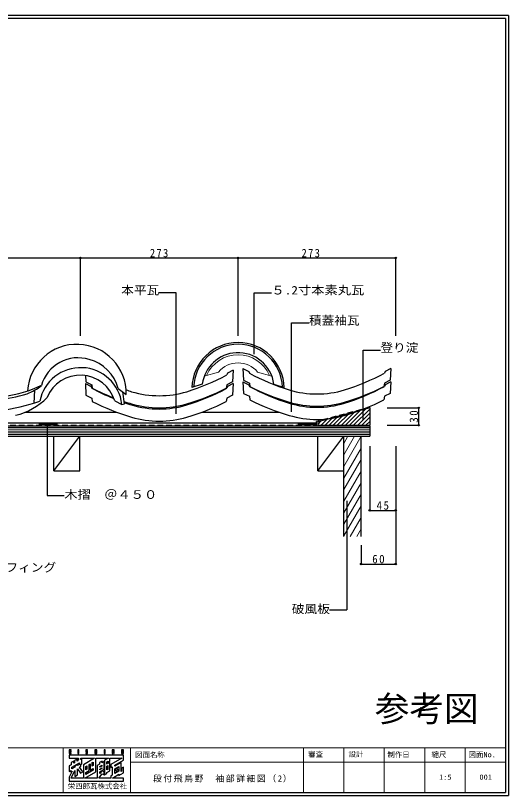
# Model space of a CAD drawing. Units: millimetres, scale not verified. Extents: x -1898 to 2142, y -2692 to 1538.
# Drawn here: x 1288 to 2142, y -2692 to -1342 of the extents above; entities that cross this region are included whole.
import ezdxf
from ezdxf.enums import TextEntityAlignment as Align

# ---------------------------------------------------------------- set-up
doc = ezdxf.new("R2010")
doc.units = ezdxf.units.MM
doc.header["$LTSCALE"] = 5
doc.header["$PDMODE"] = 32
doc.header["$PDSIZE"] = 2.5
doc.linetypes.add('DASHED2', pattern=[3, 2, -1])
doc.layers.add('0-A', color=2, linetype='Continuous', lineweight=25)
doc.styles.add('ＭＳ ゴシック', font='')
doc.styles.get('ＭＳ ゴシック').set_extended_font_data('MS Gothic')

msp = doc.modelspace()

# ---------------------------------------------------------------- linework, layer by layer
at = {"layer": '0-A', "color": 7}
for p, q in [((2141.806, -1341.853), (151.807, -1341.853)), ((2141.806, -1341.853), (2141.806, -2691.853)), ((1304.663, -2028.492), (1463.315, -2028.492)), ((1610.811, -2028.492), (1744.784, -2028.492)), ((423.784, -2046.936), (1778.261, -2046.936)), ((1457.523, -2615.193), (1456.796, -2615.193)), ((1457.523, -2614.399), (1457.523, -2615.193)), ((1473.795, -2617.972), (1473.002, -2617.972)), ((1473.795, -2614.399), (1473.795, -2617.972)), ((1389.261, -2632.37), (1384.564, -2634.97)), ((1389.261, -2636.072), (1389.261, -2632.37)), ((1394.751, -2632.824), (1394.751, -2629.084)), ((1395.747, -2632.281), (1394.751, -2632.824)), ((1397.066, -2627.298), (1395.747, -2632.281)), ((1427.427, -2650.846), (1427.427, -2627.298)), ((1448.349, -2632.367), (1446.213, -2637.758)), ((1446.213, -2633.633), (1448.349, -2632.367)), ((1451.57, -2632.788), (1451.57, -2627.232)), ((1390.65, -2642.924), (1385.822, -2645.764)), ((1385.822, -2645.764), (1385.822, -2643.107)), ((1390.254, -2635.434), (1389.261, -2636.072)), ((1395.148, -2638.437), (1390.65, -2641.095)), ((1390.65, -2641.095), (1390.65, -2642.924)), ((1398.654, -2638.146), (1395.148, -2640.277)), ((1395.148, -2640.277), (1395.148, -2638.437)), ((1409.965, -2647.681), (1409.965, -2641.652)), ((1417.174, -2637.484), (1417.306, -2648.001)), ((1421.077, -2641.128), (1421.077, -2635.169)), ((1422.664, -2640.263), (1421.077, -2641.128)), ((1437.878, -2632.503), (1433.711, -2634.905)), ((1437.614, -2640.99), (1434.174, -2643.095)), ((1434.174, -2643.095), (1434.174, -2641.783)), ((1437.614, -2645.422), (1434.174, -2647.486)), ((1437.878, -2635.206), (1437.878, -2632.503)), ((1441.45, -2633.185), (1437.878, -2635.206)), ((1446.213, -2637.758), (1446.213, -2633.633)), ((1446.279, -2647.873), (1446.279, -2641.188)), ((1449.071, -2636.536), (1451.57, -2632.788)), ((1451.57, -2635.037), (1449.071, -2636.536)), ((1453.29, -2638.079), (1453.29, -2643.636)), ((1466.85, -2641.735), (1466.85, -2649.655)), ((1386.35, -2649.985), (1381.191, -2660.569)), ((1383.969, -2651.64), (1386.35, -2649.985)), ((1390.848, -2659.114), (1395.346, -2656.468)), ((1408.239, -2661.958), (1427.427, -2650.846)), ((1411.817, -2646.612), (1409.965, -2647.681)), ((1422.664, -2648.134), (1409.965, -2655.647)), ((1409.965, -2652.367), (1415.587, -2648.994)), ((1409.965, -2655.647), (1409.965, -2652.367)), ((1432.499, -2661.958), (1438.209, -2654.417)), ((1434.174, -2647.486), (1434.174, -2646.216)), ((1437.65, -2649.341), (1434.174, -2654.129)), ((1434.174, -2654.129), (1434.174, -2650.846)), ((1441.45, -2651.309), (1437.65, -2649.341)), ((1438.209, -2654.417), (1441.384, -2656.468)), ((1441.45, -2656.468), (1441.45, -2651.309)), ((1447.866, -2647.037), (1446.279, -2647.873)), ((1466.85, -2649.655), (1460.041, -2653.892)), ((1462.682, -2650.714), (1466.189, -2648.729)), ((1429.477, -2661.958), (1408.239, -2661.958)), ((1453.356, -2661.958), (1432.499, -2661.958)), ((1475.052, -2661.958), (1456.052, -2661.958)), ((151.807, -2691.853), (2141.806, -2691.853))]:
    msp.add_line(p, q, dxfattribs=at)
at = {"layer": '0-A'}
for p, q in [((2136.806, -1346.853), (156.806, -1346.853)), ((2136.806, -1346.853), (2136.806, -2686.853)), ((1665.063, -1955.917), (1664.063, -1975.917)), ((1682.063, -1952.917), (1683.063, -1972.917)), ((1938.063, -1952.917), (1937.063, -1972.917)), ((1409.52, -1965.071), (1410.063, -1975.917)), ((1692.063, -1957.917), (1693.063, -1960.917)), ((1409.063, -1978.917), (1410.063, -1998.917)), ((1419.063, -1980.938), (1420.063, -1983.938)), ((1611.563, -1979.958), (1593.563, -1985.957)), ((1665.063, -1978.917), (1664.063, -1998.917)), ((1682.063, -1975.917), (1683.063, -1995.917)), ((1735.563, -1979.958), (1753.563, -1985.957)), ((1938.063, -1975.917), (1937.063, -1995.917)), ((1321.074, -1990.546), (1319.805, -2012.735)), ((1465.792, -1987.539), (1479.952, -1997.641)), ((1476.975, -2014.244), (1474.072, -1993.446)), ((1459.832, -2008.66), (1472.366, -2014.917)), ((1472.366, -2014.917), (1476.975, -2014.244)), ((156.806, -2686.853), (2136.806, -2686.853))]:
    msp.add_line(p, q, dxfattribs=at)
at = {"layer": '0-A', "color": 6}
for p, q in [((1127.563, -1761.486), (1400.563, -1761.486)), ((1400.563, -1896.485), (1400.563, -1761.486)), ((1400.563, -1761.486), (1673.563, -1761.486)), ((1946.563, -1896.485), (1946.563, -1761.486)), ((1566.122, -1821.528), (1536.122, -1821.528)), ((1566.122, -2031.098), (1566.122, -1821.528)), ((1701.328, -1821.528), (1731.328, -1821.528)), ((1701.328, -1928.003), (1701.328, -1821.528)), ((1766.156, -1873.92), (1796.156, -1873.92)), ((1766.156, -2027.762), (1766.156, -1873.92)), ((1889.98, -1921.01), (1919.98, -1921.01)), ((1889.98, -2042.17), (1889.98, -1921.01)), ((1932.052, -2021.009), (1986.497, -2021.009)), ((1986.497, -2051.009), (1986.497, -2021.009)), ((1342.574, -2048.841), (1342.574, -2172.912)), ((1932.052, -2051.009), (1986.497, -2051.009)), ((1946.563, -2087.474), (1946.563, -2291.274)), ((1342.574, -2172.912), (1372.574, -2172.912)), ((1861.649, -2181.668), (1861.649, -2370.869)), ((1831.649, -2370.869), (1861.649, -2370.869))]:
    msp.add_line(p, q, dxfattribs=at)
at = {"layer": '0-A', "color": 4, "lineweight": 9}
for p, q in [((1615.057, -1965.951), (1639.796, -1958.957)), ((1732.07, -1965.951), (1707.33, -1958.957)), ((1866.678, -2051.009), (1894.891, -2022.797)), ((1873.749, -2051.009), (1901.563, -2023.195)), ((1824.252, -2051.009), (1836.935, -2038.326)), ((1831.323, -2051.009), (1846.594, -2035.738)), ((1838.394, -2051.009), (1856.253, -2033.149)), ((1845.465, -2051.009), (1865.912, -2030.561)), ((1852.536, -2051.009), (1875.572, -2027.973)), ((1859.607, -2051.009), (1885.231, -2025.385)), ((1880.82, -2051.009), (1901.563, -2030.267)), ((1887.892, -2051.009), (1901.563, -2037.338)), ((1811.563, -2049.555), (1817.616, -2043.502)), ((1817.181, -2051.009), (1827.275, -2040.914)), ((1894.963, -2051.009), (1901.563, -2044.409)), ((423.784, -2055.081), (1901.563, -2055.081)), ((423.784, -2058.081), (1901.563, -2058.081)), ((423.784, -2061.081), (1901.563, -2061.081)), ((423.784, -2064.081), (1901.563, -2064.081)), ((423.784, -2067.081), (1901.563, -2067.081)), ((1856.563, -2082.437), (1863.697, -2070.081)), ((1856.563, -2102.437), (1875.244, -2070.081)), ((1856.563, -2122.437), (1886.791, -2070.081)), ((1856.563, -2142.437), (1886.563, -2090.476)), ((1856.563, -2162.437), (1886.563, -2110.476)), ((1856.563, -2182.437), (1886.563, -2130.476)), ((1856.563, -2202.437), (1886.563, -2150.476)), ((1856.563, -2222.437), (1886.563, -2170.476)), ((1856.563, -2242.437), (1886.563, -2190.476)), ((1867.417, -2243.637), (1886.563, -2210.476)), ((1878.964, -2243.637), (1886.563, -2230.476)), ((156.806, -2609.493), (2136.806, -2609.493)), ((1370.464, -2686.853), (1370.464, -2609.493)), ((1487.028, -2609.493), (1487.028, -2686.853)), ((1786.806, -2609.493), (1786.806, -2686.853)), ((1856.806, -2609.493), (1856.806, -2686.853)), ((1926.806, -2609.493), (1926.806, -2686.853)), ((1996.806, -2609.493), (1996.806, -2686.853)), ((2066.806, -2609.493), (2066.806, -2686.853)), ((1487.028, -2634.502), (2136.806, -2634.502))]:
    msp.add_line(p, q, dxfattribs=at)
at = {"layer": '0-A', "color": 6, "linetype": 'DASHED2'}
for p, q in [((1901.563, -2019.973), (1809.338, -2044.685)), ((423.784, -2051.009), (1809.338, -2051.009)), ((1809.338, -2051.009), (1809.338, -2044.685))]:
    msp.add_line(p, q, dxfattribs=at)
at = {"layer": '0-A', "color": 3}
for p, q in [((1901.563, -2021.009), (1811.563, -2045.124)), ((1901.563, -2021.009), (1901.563, -2051.009)), ((1329.563, -2049.936), (1359.563, -2046.936)), ((1778.261, -2049.936), (1778.261, -2046.936)), ((1811.563, -2045.124), (1811.563, -2051.009)), ((1811.563, -2051.009), (1901.563, -2051.009)), ((423.784, -2052.081), (1901.563, -2052.081)), ((1901.563, -2052.081), (1901.563, -2070.081)), ((423.784, -2070.081), (1901.563, -2070.081)), ((1354.564, -2130.081), (1399.564, -2070.081)), ((1354.564, -2130.081), (1354.564, -2070.081)), ((1811.563, -2130.081), (1856.563, -2070.081)), ((1811.563, -2130.081), (1811.563, -2070.081)), ((1856.563, -2243.637), (1856.563, -2070.081)), ((1886.563, -2243.637), (1886.563, -2070.081)), ((1811.563, -2130.081), (1856.563, -2130.081))]:
    msp.add_line(p, q, dxfattribs=at)
at = {"layer": '0-A', "color": 6}
for points in [[(1673.563, -1896.485), (1673.563, -1761.486), (1946.563, -1761.486)], [(1901.563, -2087.474), (1901.563, -2198.398), (1946.563, -2198.398)], [(1886.563, -2258.487), (1886.563, -2291.274), (1946.563, -2291.274)]]:
    msp.add_lwpolyline(points, dxfattribs=at)
at = {"layer": '0-A'}
for points in [[(1665.063, -1955.917), (1655.063, -1960.917), (1654.063, -1963.917)], [(1682.063, -1952.917), (1692.063, -1957.917), (1693.063, -1960.917)], [(1938.063, -1952.917), (1928.063, -1957.917), (1927.063, -1960.917)], [(1409.063, -1978.917), (1419.063, -1983.917), (1420.063, -1986.917)], [(1410.063, -1975.917), (1420.063, -1980.917), (1421.063, -1986.917)], [(1664.063, -1975.917), (1654.063, -1980.917), (1653.063, -1986.917)], [(1665.063, -1978.917), (1655.063, -1983.917), (1654.063, -1986.917)], [(1682.063, -1975.917), (1692.063, -1980.917), (1693.063, -1983.917)], [(1683.063, -1972.917), (1693.063, -1977.917), (1694.063, -1983.917)], [(1937.063, -1972.917), (1927.063, -1977.917), (1926.063, -1983.917)], [(1938.063, -1975.917), (1928.063, -1980.917), (1927.063, -1983.917)], [(1683.063, -1995.917), (1693.063, -2000.917), (1694.063, -2006.916)], [(1937.063, -1995.917), (1927.063, -2000.917), (1926.063, -2006.916)], [(1410.063, -1998.917), (1420.063, -2003.917), (1421.063, -2009.916)], [(1664.063, -1998.917), (1654.063, -2003.917), (1653.063, -2009.916)]]:
    msp.add_lwpolyline(points, dxfattribs=at)
at = {"layer": '0-A', "color": 3}
msp.add_lwpolyline([(1329.563, -2049.936), (1329.563, -2046.936), (1359.563, -2046.936), (1359.563, -2049.936)], close=True, dxfattribs=at)
for points in [[(1778.261, -2046.936), (1808.262, -2046.936), (1808.262, -2049.936), (1778.261, -2049.936), (1808.262, -2046.936)], [(1354.564, -2130.081), (1399.564, -2130.081), (1399.564, -2070.081)]]:
    msp.add_lwpolyline(points, dxfattribs=at)
at = {"layer": '0-A', "color": 7}
for points in [[(1381.191, -2612.944), (1381.191, -2619.361), (1384.234, -2619.361), (1384.234, -2617.972), (1382.646, -2617.972), (1382.646, -2616.45), (1384.234, -2616.45), (1384.234, -2615.061), (1382.646, -2615.061), (1382.646, -2614.399), (1384.234, -2614.399), (1384.234, -2612.944)], [(1396.074, -2612.944), (1396.074, -2619.361), (1397.595, -2619.361), (1397.595, -2612.944)], [(1409.832, -2612.944), (1409.832, -2616.45), (1411.353, -2616.45), (1411.353, -2617.972), (1409.832, -2617.972), (1409.832, -2619.361), (1412.809, -2619.361), (1412.809, -2615.061), (1411.353, -2615.061), (1411.353, -2614.399), (1412.809, -2614.399), (1412.809, -2612.944)], [(1425.178, -2612.944), (1425.178, -2619.361), (1426.633, -2619.361), (1426.633, -2616.45), (1427.427, -2616.45), (1427.427, -2619.361), (1428.882, -2619.361), (1428.882, -2612.944), (1427.427, -2612.944), (1427.427, -2614.995), (1426.633, -2614.995), (1426.633, -2612.944)], [(1441.715, -2612.944), (1441.715, -2619.361), (1443.236, -2619.361), (1443.236, -2612.944)], [(1455.274, -2612.944), (1455.274, -2619.361), (1456.796, -2619.361), (1456.796, -2616.45), (1457.523, -2616.45), (1457.523, -2619.361), (1458.979, -2619.361), (1458.979, -2616.45), (1458.251, -2615.722), (1458.979, -2614.995), (1458.979, -2612.944)], [(1471.546, -2612.944), (1471.546, -2619.361), (1475.052, -2619.361), (1475.052, -2612.944)]]:
    msp.add_lwpolyline(points, close=True, dxfattribs=at)
for points in [[(1456.796, -2615.193), (1456.796, -2614.399), (1457.523, -2614.399)], [(1473.002, -2617.972), (1473.002, -2614.399), (1473.795, -2614.399)], [(1381.191, -2621.939), (1381.191, -2627.298), (1397.066, -2627.298)], [(1460.103, -2639.733), (1475.052, -2630.936), (1475.052, -2621.939), (1381.191, -2621.939)], [(1394.751, -2629.084), (1390.254, -2631.663), (1390.254, -2635.434)], [(1403.152, -2637.418), (1403.152, -2627.875), (1400.41, -2629.429), (1401.001, -2627.298), (1424.979, -2627.298)], [(1424.979, -2627.298), (1405.533, -2638.675), (1405.533, -2661.958)], [(1427.427, -2627.298), (1448.815, -2627.298), (1442.31, -2631.134)], [(1442.31, -2631.134), (1442.31, -2656.468), (1446.279, -2654.153), (1446.279, -2652.235), (1451.57, -2649.258), (1451.57, -2635.037)], [(1451.57, -2627.232), (1471.933, -2627.232), (1453.29, -2638.079)], [(1384.564, -2634.97), (1384.564, -2638.807), (1381.191, -2640.792), (1381.191, -2650.383)], [(1385.822, -2643.107), (1398.654, -2635.66), (1398.654, -2638.146)], [(1395.346, -2656.468), (1395.346, -2645.982), (1400.617, -2653.423), (1404.647, -2651.047), (1398.919, -2643.041)], [(1398.919, -2643.041), (1401.233, -2641.652), (1401.233, -2638.608), (1403.152, -2637.418)], [(1409.965, -2641.652), (1411.817, -2640.511), (1411.817, -2646.612)], [(1415.587, -2648.994), (1415.587, -2638.391), (1417.174, -2637.484)], [(1417.306, -2648.001), (1417.306, -2648.067), (1422.599, -2645.025), (1422.664, -2645.091), (1422.664, -2648.134)], [(1421.077, -2635.169), (1422.664, -2634.203), (1422.664, -2640.263)], [(1433.711, -2634.905), (1433.711, -2637.616), (1429.477, -2639.998), (1429.477, -2661.958)], [(1434.174, -2650.846), (1441.45, -2646.612), (1441.45, -2633.185)], [(1434.174, -2641.783), (1437.614, -2639.693), (1437.614, -2640.99)], [(1434.174, -2646.216), (1437.614, -2644.124), (1437.614, -2645.422)], [(1446.279, -2641.188), (1447.866, -2640.222), (1447.866, -2647.037)], [(1453.29, -2643.636), (1455.406, -2642.407), (1455.406, -2656.732)], [(1460.041, -2653.892), (1460.104, -2645.601), (1466.85, -2641.735)], [(1470.752, -2634.839), (1460.103, -2641.335), (1460.103, -2639.733)], [(1466.189, -2648.729), (1464.087, -2645.069), (1460.421, -2647.187), (1462.682, -2650.714)], [(1466.916, -2657.196), (1475.052, -2652.499), (1475.052, -2643.239), (1471.679, -2645.223), (1471.679, -2649.721), (1471.48, -2649.919), (1470.951, -2650.184), (1470.819, -2644.959), (1470.752, -2634.839)], [(1381.191, -2650.383), (1383.572, -2649.022), (1383.572, -2651.838), (1383.969, -2651.64)], [(1405.533, -2661.958), (1384.691, -2661.958), (1390.848, -2648.481), (1390.848, -2659.114)], [(1455.406, -2656.732), (1453.356, -2657.989), (1453.356, -2661.958)], [(1456.052, -2661.958), (1466.916, -2654.994), (1466.916, -2657.196)], [(1381.191, -2660.569), (1381.191, -2667.25), (1475.052, -2667.25), (1475.052, -2661.958)]]:
    msp.add_lwpolyline(points, dxfattribs=at)
at = {"layer": '0-A'}
for centre, radius, start, end in [((1394.387, -1996.529), 85.572, 359.2552, 176.60234), ((1673.563, -1987.983), 80.026, 1.45042, 178.54958), ((1673.563, -1987.983), 77.026, 2.25957, 177.74043), ((1673.563, -1987.983), 62.517, 93.01474, 172.62524), ((1673.563, -1987.983), 62.517, 7.37476, 93.01474), ((1395.971, -1999.668), 65.374, 72.55406, 164.65234), ((1398.298, -2004.789), 69.664, 14.33627, 75.64369), ((1400.787, -2023.384), 72.078, 6.74622, 168.80647), ((1400.231, -2026.621), 62.248, 16.77069, 157.70694), ((1460.652, -1600.318), 411.839, 287.58293, 298.01007), ((1886.474, -1597.319), 411.839, 241.98993, 252.41707), ((1733.652, -1597.319), 411.839, 287.58293, 298.01007), ((1240.161, -1787.07), 215.657, 259.778, 295.53586), ((1282.039, -1921.309), 79.483, 289.1205, 309.81059), ((1886.474, -1620.318), 411.839, 241.98993, 252.41707), ((1865.39, -1651.555), 373.922, 242.72958, 253.95847), ((1733.652, -1620.318), 411.839, 287.58293, 298.01007), ((1754.736, -1651.555), 373.922, 286.04153, 297.27042), ((1240.808, -1791.509), 215.657, 259.7704, 288.17459), ((1613.474, -1623.318), 411.839, 241.98993, 247.68739), ((1592.39, -1654.555), 373.922, 242.72958, 248.68295), ((1613.474, -1600.318), 411.839, 251.00089, 252.41707), ((1537.063, -1831.846), 168.071, 253.40562, 286.59435), ((1460.652, -1623.318), 411.839, 287.58293, 298.01007), ((1481.736, -1654.555), 373.922, 286.04153, 297.27042), ((1810.063, -1828.847), 168.071, 253.40562, 286.59435), ((1215.551, -1674.829), 353.623, 277.49467, 288.89728), ((1263.162, -1925.62), 110.928, 283.01743, 315.76198), ((1592.39, -1677.555), 373.922, 242.72958, 253.95847), ((1592.39, -1654.555), 373.922, 251.85635, 253.95847), ((1481.736, -1677.555), 373.922, 286.04153, 297.27042), ((1865.39, -1674.555), 373.922, 242.72958, 253.95847), ((1810.063, -1849.843), 168.074, 253.40598, 286.59406), ((1754.736, -1674.555), 373.922, 286.04153, 297.27042), ((1613.474, -1623.318), 411.839, 250.52827, 252.41707), ((1537.063, -1852.843), 168.074, 253.40598, 286.59406), ((1537.063, -1854.846), 168.071, 253.40562, 286.59435), ((1810.063, -1851.846), 168.071, 253.40562, 286.59435), ((1537.063, -1875.843), 168.074, 253.40598, 286.59406), ((1810.063, -1872.843), 168.074, 253.40598, 286.59406)]:
    msp.add_arc(centre, radius, start, end, dxfattribs=at)
at = {"layer": '0-A', "color": 4, "lineweight": 9}
for centre, radius, start, end in [((1673.563, -1988.244), 59.287, 23.28645, 156.71355), ((1673.563, -1986.757), 43.738, 39.46455, 140.5356)]:
    msp.add_arc(centre, radius, start, end, dxfattribs=at)
at = {"layer": '0-A', "color": 6}
for p in [(1400.563, -1761.486), (1673.563, -1761.486), (1946.563, -1761.486), (1986.497, -2021.009), (1986.497, -2051.009), (1901.563, -2198.398), (1946.563, -2198.398), (1886.563, -2291.274), (1946.563, -2291.274)]:
    msp.add_point(p, dxfattribs=at)

# ---------------------------------------------------------------- texts
at = {"layer": '0-A', "color": 3, "style": 'ＭＳ ゴシック'}
for s, width, p in [('本平瓦', 1.1, (1471.122, -1829.028)), ('５.2寸本素丸瓦', 1.15, (1731.328, -1829.028)), ('積蓋袖瓦', 1.1, (1796.156, -1881.42)), ('登り淀', 1.1, (1919.98, -1928.51)), ('木摺\u3000＠４５０', 1.15, (1372.574, -2182.912)), ('防水：ゴムアスルーフィング', 1.1, (1072.586, -2308.99)), ('破風板', 1.1, (1766.649, -2380.869))]:
    msp.add_text(s, height=14.66, dxfattribs=dict(at, width=width)).set_placement(p, align=Align.BOTTOM_LEFT)
at = {"layer": '0-A', "color": 7, "style": 'ＭＳ ゴシック'}
for s, height, p in [('参考図', 43.99, (1910.34, -2576.964)), ('栄四郎瓦株式会社', 9.164, (1378.678, -2683.099))]:
    msp.add_text(s, height=height, dxfattribs=at).set_placement(p, align=Align.BOTTOM_LEFT)
at = {"layer": '0-A', "color": 3, "style": 'ＭＳ ゴシック'}
for s, p in [('図面名称', (1495.225, -2628.984)), ('審査', (1794.896, -2627.879)), ('設計', (1864.896, -2627.879)), ('制作日', (1932.279, -2628.605)), ('縮尺', (2008.529, -2628.605)), ('図面No.', (2072.874, -2628.605)), ('1:5', (2021.718, -2667.544)), ('001', (2091.718, -2667.544))]:
    msp.add_text(s, height=9.164, dxfattribs=at).set_placement(p, align=Align.BOTTOM_LEFT)
at = {"layer": '0-A', "color": 3, "char_height": 14.66, "attachment_point": 7, "style": 'ＭＳ ゴシック'}
for s, insert in [('\\T1.27;\\W0.9;273', (1520.813, -1760.485)), ('\\T1.27;\\W0.9;273', (1783.508, -1760.485)), ('\\T1.27;\\W0.95;45', (1913.438, -2197.398)), ('\\T1.27;\\W0.95;60', (1905.891, -2290.274))]:
    msp.add_mtext(s, dxfattribs=dict(at, insert=insert))
at = {"layer": '0-A', "color": 3, "insert": (1985.497, -2046.634), "char_height": 14.66, "attachment_point": 7, "rotation": 90, "style": 'ＭＳ ゴシック'}
msp.add_mtext('\\T1.27;\\W0.95;30', dxfattribs=at)
at = {"layer": '0-A', "color": 7, "insert": (1526.05, -2669.556), "char_height": 11, "attachment_point": 7, "style": 'ＭＳ ゴシック'}
msp.add_mtext('\\T1.17;段付飛鳥野\u3000袖部詳細図（2）', dxfattribs=at)

doc.saveas('drawing.dxf')
